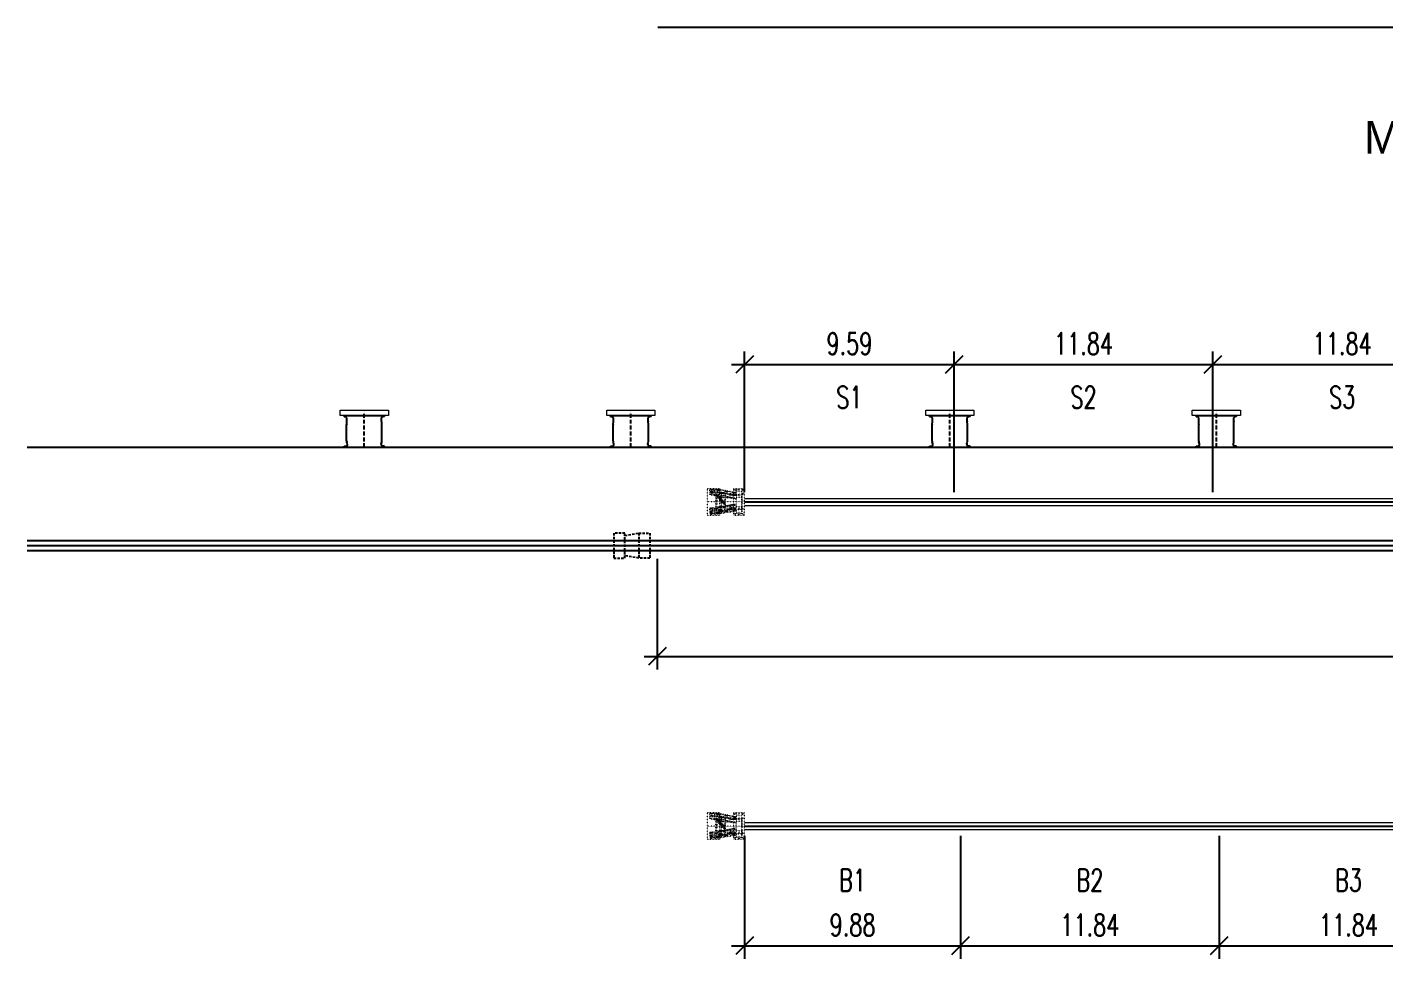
# Model space of a CAD drawing. Header units: millimetres. Extents: x 105795 to 260623, y -660711 to -234400.
# Drawn here: x 106702 to 168847, y -277036 to -234400 of the extents above; entities that cross this region are included whole.
import ezdxf
from ezdxf.enums import TextEntityAlignment as Align

# ---------------------------------------------------------------- set-up
doc = ezdxf.new("R2010")
doc.units = ezdxf.units.MM
doc.header["$LTSCALE"] = 150
doc.header["$MEASUREMENT"] = 0
for name, pattern in [('ACAD_ISO10W100', [18, 12, -3, 0, -3]), ('CENTER2', [1.125, 0.75, -0.125, 0.125, -0.125]), ('DOT', [0.25, 0, -0.25]), ('HIDDEN', [0.375, 0.25, -0.125])]:
    doc.linetypes.add(name, pattern=pattern)
doc.layers.get('Defpoints').update_dxf_attribs({"color": 255})
for name, color, linetype in [('BAO', 7, 'Continuous'), ('Gochanxe', 6, 'Continuous'), ('KHUAT', 8, 'HIDDEN'), ('PDF5_Geometry', 7, 'Continuous'), ('Ray A100 dc di doi', 1, 'Continuous'), ('Ray A100 hien huu', 6, 'Continuous'), ('Ray A120 hien huu', 6, 'Continuous'), ('T-Dim', 8, 'Continuous'), ('TEXT', 4, 'Continuous'), ('TRUC', 1, 'CENTER2')]:
    doc.layers.add(name, color=color, linetype=linetype)
doc.styles.add('dim', font='romans.shx', dxfattribs={"width": 0.7})
doc.styles.add('Tieu de', font='VHAVAN.TTF')
doc.dimstyles.new('Copy(6) of 300', dxfattribs={"dimscale": 5000, "dimtxt": 0.2, "dimasz": 0.16, "dimexe": 0.12, "dimexo": 0.12, "dimgap": 0.09, "dimtad": 1, "dimdec": 0, "dimlfac": 0.001, "dimdsep": 46, "dimtxsty": 'dim', "dimblk": 'OBLIQUE', "dimcen": 0.16, "dimdle": 0.12, "dimclrd": 2, "dimclre": 7, "dimclrt": 4, "dimadec": 0, "dimazin": 0, "dimtfac": 1, "dimtdec": 0, "dimtix": 1, "dimtmove": 0, "dimatfit": 3, "dimfxl": 1, "dimtolj": 1, "dimtzin": 0, "dimarcsym": 0})

# ---------------------------------------------------------------- blocks, each defined once
blk = doc.blocks.new('DEM1450')
at = {"layer": 'BAO', "color": 250}
for p, q in [((-1450904, 656425), (-1450904, 656467)), ((-1450904, 656467), (-1449054, 656467)), ((-1450904, 656425), (-1450846, 656425)), ((-1450774, 656367), (-1450846, 656425)), ((-1450774, 656188), (-1450774, 656367)), ((-1449184, 656367), (-1449112, 656425)), ((-1449184, 656188), (-1449184, 656367)), ((-1449054, 656425), (-1449112, 656425)), ((-1449054, 656425), (-1449054, 656467)), ((-1450786, 655290), (-1450786, 656058)), ((-1450785, 656072), (-1450775, 656174)), ((-1449173, 656072), (-1449183, 656174)), ((-1449172, 655290), (-1449172, 656058)), ((-1450904, 655059), (-1450809, 655059)), ((-1450904, 655017), (-1450904, 655059)), ((-1450904, 655017), (-1449054, 655017)), ((-1450751, 655117), (-1450809, 655059)), ((-1450757, 655173), (-1450780, 655249)), ((-1450751, 655117), (-1450751, 655132)), ((-1449207, 655117), (-1449207, 655132)), ((-1449207, 655117), (-1449207, 655132)), ((-1449207, 655117), (-1449149, 655059)), ((-1449201, 655173), (-1449178, 655249)), ((-1449054, 655059), (-1449149, 655059)), ((-1449054, 655017), (-1449054, 655059))]:
    blk.add_line(p, q, dxfattribs=at)
for centre, start, end in [((-1450641, 656058), 174.09386, 180), ((-1450919, 656188), 354.09386, 0), ((-1449039, 656188), 180, 185.90614), ((-1449317, 656058), 0, 5.90614), ((-1450641, 655290), 180, 196.78983), ((-1450896, 655132), 0, 16.78983), ((-1449062, 655132), 163.21017, 180), ((-1449317, 655290), 343.21017, 0)]:
    blk.add_arc(centre, 145, start, end, dxfattribs=at)
at = {"layer": 'KHUAT', "color": 250, "linetype": 'ACAD_ISO10W100', "ltscale": 0.1}
blk.add_line((-1449979, 655017), (-1449979, 656639), dxfattribs=at)
blk = doc.blocks.new('gfdssgsgsg')
at = {"color": 250, "linetype": 'HIDDEN', "ltscale": 3}
for points in [[(0, 571), (0, -571), (508, -571), (508, 571), (0, 571)], [(508, 463), (1144, 571), (1652, 571), (1652, -571), (1144, -571), (508, -463)], [(1144, 571), (1144, -571)]]:
    blk.add_lwpolyline(points, dxfattribs=at)
blk = doc.blocks.new('mnvmmnbmnbvmvnb')
at = {"layer": 'PDF5_Geometry', "color": 250, "linetype": 'DOT', "lineweight": 5, "ltscale": 0.01}
for p, q in [((572, 571), (0, 571)), ((0, 571), (0, -634)), ((127, 444), (127, 571)), ((127, 571), (127, 317)), ((1334, 380), (127, 571)), ((127, 571), (1334, 380)), ((127, 507), (191, 507)), ((254, 444), (127, 444)), ((254, 444), (127, 444)), ((1334, 254), (127, 444)), ((127, 444), (1334, 254)), ((127, 317), (127, 380)), ((191, 317), (127, 317)), ((381, 254), (127, 317)), ((127, 317), (381, 254)), ((191, 507), (191, 571)), ((191, 571), (191, 507)), ((191, 507), (191, 507)), ((191, 507), (191, 507)), ((191, 380), (191, 317)), ((191, 317), (191, 317)), ((318, 571), (254, 571)), ((254, 571), (254, 507)), ((254, 507), (254, 444)), ((254, 444), (254, 380)), ((445, 444), (254, 444)), ((445, 444), (254, 444)), ((254, 380), (254, 317)), ((254, 317), (318, 317)), ((318, 507), (318, 571)), ((318, 444), (318, 507)), ((318, 507), (445, 507)), ((318, 317), (318, 444)), ((318, 317), (445, 317)), ((381, 507), (381, 571)), ((381, 571), (381, 507)), ((381, 571), (381, 507)), ((381, 507), (381, 507)), ((381, 507), (381, 507)), ((381, 380), (381, 317)), ((381, 317), (381, 317)), ((381, 317), (381, -380)), ((445, 317), (381, 317)), ((445, 254), (381, 254)), ((381, 254), (445, 254)), ((445, 507), (445, 571)), ((445, 571), (445, 317)), ((445, 571), (1334, 380)), ((1334, 380), (445, 571)), ((445, 507), (445, 444)), ((1334, 254), (445, 444)), ((445, 444), (1334, 317)), ((445, 317), (445, 380)), ((445, 317), (445, 254)), ((826, -63), (445, 317)), ((445, 317), (826, -63)), ((826, -63), (445, 317)), ((445, 317), (826, -63)), ((445, 317), (1334, 127)), ((1334, 127), (445, 317)), ((445, -380), (445, 317)), ((445, 317), (445, -380)), ((445, 254), (445, 190)), ((826, -127), (445, 254)), ((445, 254), (826, -127)), ((826, -127), (445, 254)), ((445, 254), (826, -127)), ((445, 254), (445, 254)), ((635, 190), (445, 254)), ((445, 254), (635, 190)), ((445, 190), (445, 127)), ((826, -190), (445, 190)), ((445, 190), (826, -190)), ((826, -190), (445, 190)), ((445, 190), (826, -190)), ((445, 190), (445, 190)), ((445, 127), (445, 63)), ((445, 127), (445, 127)), ((445, 127), (445, 127)), ((445, 127), (445, 127)), ((445, 127), (445, 127)), ((445, 127), (445, 127)), ((445, 63), (445, 0)), ((445, 63), (445, 63)), ((445, 63), (445, 63)), ((445, 63), (445, 63)), ((445, 63), (445, 63)), ((445, 63), (445, 63)), ((445, 0), (445, -63)), ((445, 0), (445, 0)), ((445, 0), (445, 0)), ((445, 0), (445, 0)), ((445, 0), (445, 0)), ((445, 0), (445, 0)), ((572, 507), (572, 571)), ((572, 254), (572, 507)), ((572, -254), (572, 254)), ((635, 254), (635, 317)), ((635, 317), (635, -317)), ((635, -317), (635, 317)), ((635, 317), (635, -317)), ((635, 317), (635, 317)), ((635, 317), (635, 317)), ((635, 190), (635, 254)), ((635, 254), (635, 254)), ((635, 254), (635, 254)), ((635, 254), (635, 254)), ((635, 254), (635, 254)), ((635, 254), (635, 254)), ((635, 127), (635, 190)), ((635, 190), (635, 190)), ((635, 190), (635, 190)), ((635, 190), (635, 190)), ((635, 190), (635, 190)), ((635, 190), (635, 190)), ((1334, 127), (635, 190)), ((635, 190), (1334, 127)), ((635, 190), (635, 190)), ((635, 127), (635, 127)), ((635, 63), (635, 63)), ((635, 63), (635, 63)), ((635, 0), (635, 0)), ((635, 0), (635, 0)), ((826, 190), (826, 317)), ((826, 317), (826, 190)), ((826, 317), (826, 190)), ((826, 190), (826, -254)), ((826, 127), (826, 190)), ((826, 190), (826, -254)), ((826, -254), (826, 190)), ((826, 63), (826, 127)), ((826, 127), (826, 127)), ((826, 0), (826, 63)), ((826, 63), (826, 63)), ((826, 63), (826, 63)), ((826, 63), (826, 63)), ((826, 63), (826, 63)), ((826, 63), (826, 63)), ((826, -63), (826, 0)), ((826, 0), (826, 0)), ((826, 0), (826, 0)), ((826, 0), (826, 0)), ((826, 0), (826, 0)), ((826, 0), (826, 0)), ((1715, 571), (1207, 571)), ((1207, 571), (1207, -634)), ((1271, 507), (1207, 507)), ((1207, 317), (1271, 317)), ((1271, 571), (1271, 507)), ((1271, 507), (1271, 571)), ((1271, 571), (1271, 507)), ((1271, 507), (1271, 507)), ((1271, 317), (1271, 380)), ((1271, 317), (1271, 317)), ((1334, 444), (1334, 571)), ((1334, 571), (1334, 317)), ((1525, 444), (1334, 444)), ((1334, 317), (1334, 444)), ((1334, 254), (1334, 317)), ((1334, 317), (1334, 63)), ((1334, -380), (1334, 317)), ((1334, 317), (1588, 317)), ((1525, 254), (1334, 254)), ((1334, 63), (1334, 190)), ((1334, 190), (1525, 190)), ((1398, 507), (1461, 571)), ((1461, 507), (1398, 507)), ((1461, 507), (1398, 507)), ((1461, 317), (1398, 317)), ((1398, 317), (1461, 317)), ((1398, 317), (1461, 317)), ((1461, 571), (1461, 507)), ((1461, 571), (1461, 507)), ((1461, 507), (1461, 507)), ((1461, 317), (1461, 380)), ((1588, 507), (1652, 571)), ((1588, 317), (1588, 571)), ((1588, 571), (1588, 444)), ((1652, 507), (1588, 507)), ((1652, 507), (1588, 507)), ((1588, 444), (1588, 317)), ((1588, 444), (1588, -507)), ((1588, 444), (1588, 444)), ((1588, 317), (1588, 380)), ((1588, 380), (1588, 317)), ((1588, 380), (1588, 380)), ((1588, 380), (1588, 380)), ((1588, 254), (1588, 317)), ((1588, 317), (1588, 254)), ((1652, 317), (1588, 317)), ((1588, 317), (1652, 317)), ((1652, 317), (1588, 317)), ((1588, 63), (1588, 317)), ((1588, 317), (1588, 254)), ((1588, 317), (1588, -380)), ((1588, 190), (1588, 254)), ((1588, 254), (1588, 190)), ((1588, 127), (1588, 190)), ((1588, 190), (1588, 127)), ((1588, 190), (1588, 63)), ((1588, 63), (1588, 127)), ((1588, 127), (1588, 63)), ((1588, 0), (1588, 63)), ((1588, 63), (1588, 0)), ((1588, -63), (1588, 0)), ((1588, 0), (1588, -63)), ((1652, 571), (1652, 507)), ((1652, 571), (1652, 507)), ((1652, 507), (1652, 507)), ((1652, 380), (1652, 317)), ((1715, -634), (1715, 571)), ((1715, -32), (0, -32)), ((127, -317), (1334, -127)), ((127, -444), (1334, -254)), ((381, -317), (127, -317)), ((127, -444), (127, -317)), ((127, -317), (127, -571)), ((127, -507), (1334, -317)), ((191, -380), (127, -380)), ((1334, -380), (127, -571)), ((127, -571), (1334, -380)), ((254, -444), (127, -444)), ((254, -507), (127, -507)), ((127, -507), (127, -571)), ((127, -571), (191, -571)), ((191, -380), (191, -317)), ((191, -317), (191, -380)), ((191, -317), (191, -380)), ((191, -507), (191, -634)), ((191, -571), (191, -571)), ((191, -571), (191, -571)), ((191, -571), (191, -571)), ((254, -444), (254, -317)), ((254, -317), (318, -317)), ((445, -444), (254, -444)), ((254, -571), (254, -507)), ((445, -507), (254, -507)), ((318, -571), (254, -571)), ((318, -317), (318, -444)), ((445, -380), (318, -380)), ((318, -507), (318, -571)), ((318, -571), (445, -571)), ((381, -380), (381, -317)), ((381, -317), (381, -380)), ((381, -380), (381, -317)), ((445, -317), (381, -317)), ((445, -380), (381, -380)), ((381, -507), (381, -634)), ((381, -571), (381, -571)), ((381, -571), (381, -571)), ((381, -571), (381, -571)), ((445, -63), (445, -127)), ((445, -63), (445, -63)), ((445, -63), (445, -63)), ((445, -63), (445, -63)), ((445, -63), (445, -63)), ((445, -63), (445, -63)), ((445, -127), (445, -190)), ((445, -127), (445, -127)), ((445, -127), (445, -127)), ((445, -127), (445, -127)), ((445, -127), (445, -127)), ((445, -127), (445, -127)), ((445, -190), (445, -254)), ((1334, -190), (445, -317)), ((445, -317), (1334, -190)), ((635, -254), (445, -317)), ((445, -254), (445, -317)), ((445, -317), (445, -380)), ((445, -571), (445, -317)), ((445, -317), (445, -444)), ((445, -507), (1334, -317)), ((1334, -317), (445, -444)), ((445, -571), (1334, -444)), ((1334, -444), (445, -571)), ((445, -571), (445, -507)), ((445, -571), (445, -571)), ((572, -571), (572, -254)), ((572, -634), (572, -571)), ((635, -63), (635, -63)), ((635, -63), (635, -63)), ((635, -63), (635, -63)), ((635, -63), (635, -63)), ((635, -63), (635, -63)), ((635, -63), (635, -63)), ((1334, -127), (635, -254)), ((635, -127), (635, -127)), ((635, -127), (635, -127)), ((635, -127), (635, -127)), ((635, -127), (635, -127)), ((635, -127), (635, -127)), ((635, -127), (635, -127)), ((635, -190), (635, -190)), ((635, -190), (635, -190)), ((635, -190), (635, -190)), ((635, -190), (635, -190)), ((635, -190), (635, -190)), ((635, -190), (635, -190)), ((635, -254), (635, -254)), ((635, -254), (635, -254)), ((635, -254), (635, -254)), ((635, -254), (635, -254)), ((635, -254), (635, -254)), ((635, -254), (635, -254)), ((635, -254), (635, -254)), ((635, -317), (635, -317)), ((635, -317), (635, -317)), ((635, -317), (635, -317)), ((635, -317), (635, -317)), ((635, -317), (635, -317)), ((635, -317), (635, -317)), ((635, -317), (635, -317)), ((826, -127), (826, -63)), ((826, -63), (826, -63)), ((826, -190), (826, -127)), ((826, -127), (826, -127)), ((826, -254), (826, -190)), ((826, -190), (826, -190)), ((826, -254), (826, -317)), ((826, -317), (826, -254)), ((826, -254), (826, -317)), ((826, -317), (826, -317)), ((1271, -380), (1207, -380)), ((1207, -571), (1271, -571)), ((1271, -380), (1271, -317)), ((1271, -317), (1271, -380)), ((1271, -317), (1271, -380)), ((1271, -507), (1271, -634)), ((1398, -571), (1271, -571)), ((1334, -380), (1334, -127)), ((1334, -127), (1334, -254)), ((1334, -254), (1334, -380)), ((1334, -254), (1525, -254)), ((1525, -254), (1334, -254)), ((1334, -571), (1334, -380)), ((1334, -380), (1334, -507)), ((1588, -380), (1334, -380)), ((1525, -507), (1334, -507)), ((1334, -507), (1334, -571)), ((1461, -317), (1398, -380)), ((1398, -380), (1461, -380)), ((1461, -380), (1398, -380)), ((1588, -571), (1398, -571)), ((1398, -571), (1461, -571)), ((1461, -380), (1461, -317)), ((1461, -317), (1461, -380)), ((1461, -507), (1461, -634)), ((1588, -127), (1588, -63)), ((1588, -63), (1588, -127)), ((1588, -190), (1588, -127)), ((1588, -127), (1588, -190)), ((1588, -254), (1588, -127)), ((1588, -127), (1588, -380)), ((1588, -254), (1588, -190)), ((1588, -190), (1588, -254)), ((1588, -317), (1588, -254)), ((1588, -254), (1588, -317)), ((1588, -380), (1588, -254)), ((1652, -317), (1588, -380)), ((1588, -380), (1588, -317)), ((1588, -317), (1588, -380)), ((1588, -380), (1652, -380)), ((1588, -444), (1588, -380)), ((1588, -380), (1652, -380)), ((1588, -507), (1588, -380)), ((1588, -380), (1588, -571)), ((1588, -444), (1588, -444)), ((1588, -571), (1588, -507)), ((1588, -507), (1588, -507)), ((1652, -571), (1588, -571)), ((1588, -571), (1652, -571)), ((1652, -380), (1652, -317)), ((1652, -380), (1652, -317)), ((1652, -507), (1652, -634)), ((0, -634), (572, -634)), ((1207, -634), (1715, -634))]:
    blk.add_line(p, q, dxfattribs=at)
blk = doc.blocks.new('_Oblique')
at = {"color": 0, "linetype": 'ByBlock', "lineweight": -2}
blk.add_line((-0.5, -0.5), (0.5, 0.5), dxfattribs=at)
blk = doc.blocks.new('*D521')
at = {"layer": 'Defpoints', "color": 0, "transparency": 16777216}
for p in [(135544, -258125), (247264, -258125), (247264, -263194)]:
    blk.add_point(p, dxfattribs=at)
at = {"layer": 'T-Dim', "color": 7, "lineweight": -2, "transparency": 16777216}
for p, q in [((135544, -258725), (135544, -263794)), ((247264, -258725), (247264, -263794))]:
    blk.add_line(p, q, dxfattribs=at)
at = {"layer": 'T-Dim', "color": 2, "lineweight": -2, "transparency": 16777216}
blk.add_line((134944, -263194), (247864, -263194), dxfattribs=at)
at = {"layer": 'T-Dim', "color": 2, "lineweight": -2, "transparency": 16777216, "xscale": 800, "yscale": 800, "zscale": 800, "rotation": 180}
blk.add_blockref('_Oblique', (135544, -263194), dxfattribs=at)
at = {"layer": 'T-Dim', "color": 2, "lineweight": -2, "transparency": 16777216, "xscale": 800, "yscale": 800, "zscale": 800}
blk.add_blockref('_Oblique', (247264, -263194), dxfattribs=at)
at = {"layer": 'T-Dim', "color": 4, "transparency": 16777216, "insert": (191404, -261982), "char_height": 1000, "attachment_point": 5, "style": 'dim'}
blk.add_mtext('\\A1;PV l¾p ®Æt ray A100 (sau khi di dêi):112m', dxfattribs=at)
blk = doc.blocks.new('*D523')
at = {"layer": 'Defpoints', "color": 0, "transparency": 16777216}
for p in [(149134, -249837), (139544, -256287), (149134, -256287)]:
    blk.add_point(p, dxfattribs=at)
at = {"layer": 'T-Dim', "color": 7, "lineweight": -2, "transparency": 16777216}
for p, q in [((139544, -255687), (139544, -249237)), ((149134, -255687), (149134, -249237))]:
    blk.add_line(p, q, dxfattribs=at)
at = {"layer": 'T-Dim', "color": 2, "lineweight": -2, "transparency": 16777216}
blk.add_line((138944, -249837), (149734, -249837), dxfattribs=at)
at = {"layer": 'T-Dim', "color": 2, "lineweight": -2, "transparency": 16777216, "xscale": 800, "yscale": 800, "zscale": 800, "rotation": 180}
blk.add_blockref('_Oblique', (139544, -249837), dxfattribs=at)
at = {"layer": 'T-Dim', "color": 2, "lineweight": -2, "transparency": 16777216, "xscale": 800, "yscale": 800, "zscale": 800}
blk.add_blockref('_Oblique', (149134, -249837), dxfattribs=at)
at = {"layer": 'T-Dim', "color": 4, "transparency": 16777216, "insert": (144339, -248887), "char_height": 1000, "attachment_point": 5, "style": 'dim'}
blk.add_mtext('\\A1;9.59', dxfattribs=at)
blk = doc.blocks.new('*D524')
at = {"layer": 'Defpoints', "color": 0, "transparency": 16777216}
for p in [(160974, -249837), (149134, -256287), (160974, -256287)]:
    blk.add_point(p, dxfattribs=at)
at = {"layer": 'T-Dim', "color": 7, "lineweight": -2, "transparency": 16777216}
for p, q in [((149134, -255687), (149134, -249237)), ((160974, -255687), (160974, -249237))]:
    blk.add_line(p, q, dxfattribs=at)
at = {"layer": 'T-Dim', "color": 2, "lineweight": -2, "transparency": 16777216}
blk.add_line((148534, -249837), (161574, -249837), dxfattribs=at)
at = {"layer": 'T-Dim', "color": 2, "lineweight": -2, "transparency": 16777216, "xscale": 800, "yscale": 800, "zscale": 800, "rotation": 180}
blk.add_blockref('_Oblique', (149134, -249837), dxfattribs=at)
at = {"layer": 'T-Dim', "color": 2, "lineweight": -2, "transparency": 16777216, "xscale": 800, "yscale": 800, "zscale": 800}
blk.add_blockref('_Oblique', (160974, -249837), dxfattribs=at)
at = {"layer": 'T-Dim', "color": 4, "transparency": 16777216, "insert": (155054, -248887), "char_height": 1000, "attachment_point": 5, "style": 'dim'}
blk.add_mtext('\\A1;11.84', dxfattribs=at)
blk = doc.blocks.new('*D525')
at = {"layer": 'Defpoints', "color": 0, "transparency": 16777216}
for p in [(172814, -249837), (160974, -256287), (172814, -256287)]:
    blk.add_point(p, dxfattribs=at)
at = {"layer": 'T-Dim', "color": 7, "lineweight": -2, "transparency": 16777216}
for p, q in [((160974, -255687), (160974, -249237)), ((172814, -255687), (172814, -249237))]:
    blk.add_line(p, q, dxfattribs=at)
at = {"layer": 'T-Dim', "color": 2, "lineweight": -2, "transparency": 16777216}
blk.add_line((160374, -249837), (173414, -249837), dxfattribs=at)
at = {"layer": 'T-Dim', "color": 2, "lineweight": -2, "transparency": 16777216, "xscale": 800, "yscale": 800, "zscale": 800, "rotation": 180}
blk.add_blockref('_Oblique', (160974, -249837), dxfattribs=at)
at = {"layer": 'T-Dim', "color": 2, "lineweight": -2, "transparency": 16777216, "xscale": 800, "yscale": 800, "zscale": 800}
blk.add_blockref('_Oblique', (172814, -249837), dxfattribs=at)
at = {"layer": 'T-Dim', "color": 4, "transparency": 16777216, "insert": (166894, -248887), "char_height": 1000, "attachment_point": 5, "style": 'dim'}
blk.add_mtext('\\A1;11.84', dxfattribs=at)
blk = doc.blocks.new('*D532')
at = {"layer": 'Defpoints', "color": 0, "transparency": 16777216}
for p in [(139544, -270804), (149424, -270804), (149424, -276436)]:
    blk.add_point(p, dxfattribs=at)
at = {"layer": 'T-Dim', "color": 7, "lineweight": -2, "transparency": 16777216}
for p, q in [((139544, -271404), (139544, -277036)), ((149424, -271404), (149424, -277036))]:
    blk.add_line(p, q, dxfattribs=at)
at = {"layer": 'T-Dim', "color": 2, "lineweight": -2, "transparency": 16777216}
blk.add_line((138944, -276436), (150024, -276436), dxfattribs=at)
at = {"layer": 'T-Dim', "color": 2, "lineweight": -2, "transparency": 16777216, "xscale": 800, "yscale": 800, "zscale": 800, "rotation": 180}
blk.add_blockref('_Oblique', (139544, -276436), dxfattribs=at)
at = {"layer": 'T-Dim', "color": 2, "lineweight": -2, "transparency": 16777216, "xscale": 800, "yscale": 800, "zscale": 800}
blk.add_blockref('_Oblique', (149424, -276436), dxfattribs=at)
at = {"layer": 'T-Dim', "color": 4, "transparency": 16777216, "insert": (144484, -275486), "char_height": 1000, "attachment_point": 5, "style": 'dim'}
blk.add_mtext('\\A1;9.88', dxfattribs=at)
blk = doc.blocks.new('*D533')
at = {"layer": 'Defpoints', "color": 0, "transparency": 16777216}
for p in [(149424, -270804), (161264, -270804), (161264, -276436)]:
    blk.add_point(p, dxfattribs=at)
at = {"layer": 'T-Dim', "color": 7, "lineweight": -2, "transparency": 16777216}
for p, q in [((149424, -271404), (149424, -277036)), ((161264, -271404), (161264, -277036))]:
    blk.add_line(p, q, dxfattribs=at)
at = {"layer": 'T-Dim', "color": 2, "lineweight": -2, "transparency": 16777216}
blk.add_line((148824, -276436), (161864, -276436), dxfattribs=at)
at = {"layer": 'T-Dim', "color": 2, "lineweight": -2, "transparency": 16777216, "xscale": 800, "yscale": 800, "zscale": 800, "rotation": 180}
blk.add_blockref('_Oblique', (149424, -276436), dxfattribs=at)
at = {"layer": 'T-Dim', "color": 2, "lineweight": -2, "transparency": 16777216, "xscale": 800, "yscale": 800, "zscale": 800}
blk.add_blockref('_Oblique', (161264, -276436), dxfattribs=at)
at = {"layer": 'T-Dim', "color": 4, "transparency": 16777216, "insert": (155344, -275486), "char_height": 1000, "attachment_point": 5, "style": 'dim'}
blk.add_mtext('\\A1;11.84', dxfattribs=at)
blk = doc.blocks.new('*D534')
at = {"layer": 'Defpoints', "color": 0, "transparency": 16777216}
for p in [(161264, -270804), (173104, -270804), (173104, -276436)]:
    blk.add_point(p, dxfattribs=at)
at = {"layer": 'T-Dim', "color": 7, "lineweight": -2, "transparency": 16777216}
for p, q in [((161264, -271404), (161264, -277036)), ((173104, -271404), (173104, -277036))]:
    blk.add_line(p, q, dxfattribs=at)
at = {"layer": 'T-Dim', "color": 2, "lineweight": -2, "transparency": 16777216}
blk.add_line((160664, -276436), (173704, -276436), dxfattribs=at)
at = {"layer": 'T-Dim', "color": 2, "lineweight": -2, "transparency": 16777216, "xscale": 800, "yscale": 800, "zscale": 800, "rotation": 180}
blk.add_blockref('_Oblique', (161264, -276436), dxfattribs=at)
at = {"layer": 'T-Dim', "color": 2, "lineweight": -2, "transparency": 16777216, "xscale": 800, "yscale": 800, "zscale": 800}
blk.add_blockref('_Oblique', (173104, -276436), dxfattribs=at)
at = {"layer": 'T-Dim', "color": 4, "transparency": 16777216, "insert": (167184, -275486), "char_height": 1000, "attachment_point": 5, "style": 'dim'}
blk.add_mtext('\\A1;11.84', dxfattribs=at)

msp = doc.modelspace()

# ---------------------------------------------------------------- linework, layer by layer
at = {"color": 3}
for p, q in [((106702.398, -253624.54), (135524.457, -253624.54)), ((135544.457, -253624.54), (161104.507, -253624.54)), ((161124.507, -253624.54), (235524.457, -253624.54))]:
    msp.add_line(p, q, dxfattribs=at)
at = {"layer": 'BAO'}
for p, q in [((106702.398, -257894.54), (259675.321, -257894.54)), ((106702.398, -258354.54), (259675.321, -258354.54))]:
    msp.add_line(p, q, dxfattribs=at)
at = {"layer": 'BAO', "color": 250, "lineweight": 15, "ltscale": 400}
for points in [[(121034.457, -251924.54), (123234.457, -251924.54), (123234.457, -252174.54), (121034.457, -252174.54)], [(133234.457, -251924.54), (135434.457, -251924.54), (135434.457, -252174.54), (133234.457, -252174.54)], [(147834.457, -251924.54), (150034.457, -251924.54), (150034.457, -252174.54), (147834.457, -252174.54)], [(160034.457, -251924.54), (162234.457, -251924.54), (162234.457, -252174.54), (160034.457, -252174.54)]]:
    msp.add_lwpolyline(points, close=True, dxfattribs=at)
at = {"layer": 'PDF5_Geometry', "lineweight": 5}
for p, q in [((139544.457, -255970.027), (259675.321, -255970.027)), ((139544.457, -256286.984), (259675.321, -256286.984)), ((139544.457, -270803.645), (259675.321, -270803.645)), ((139544.457, -271120.603), (259675.321, -271120.603))]:
    msp.add_line(p, q, dxfattribs=at)
at = {"layer": 'Ray A100 dc di doi'}
msp.add_lwpolyline([(135544.457, -258124.54), (247264.457, -258124.54)], dxfattribs=at)
at = {"layer": 'Ray A100 hien huu', "color": 6}
for points in [[(135564.457, -234400.275), (239844.457, -234400.275)], [(139544.457, -256128.506), (243824.457, -256128.506)], [(139544.457, -270962.124), (244124.457, -270962.124)]]:
    msp.add_lwpolyline(points, dxfattribs=at)
at = {"layer": 'Ray A120 hien huu', "color": 8}
msp.add_lwpolyline([(106702.398, -258124.54), (135544.457, -258124.54)], dxfattribs=at)

# ---------------------------------------------------------------- block references
at = {"layer": 'Gochanxe', "color": 4}
for name, p in [('mnvmmnbmnbvmvnb', (137829.082, -256096.81)), ('gfdssgsgsg', (133554.952, -258124.54)), ('mnvmmnbmnbvmvnb', (137829.082, -270930.428))]:
    msp.add_blockref(name, p, dxfattribs=at)
at = {"layer": 'TRUC', "linetype": 'ByBlock'}
for p in [(1572113.035, -908641.534), (1584313.035, -908641.534), (1598913.035, -908641.534), (1611113.035, -908641.534)]:
    msp.add_blockref('DEM1450', p, dxfattribs=at)

# ---------------------------------------------------------------- texts
at = {"color": 3, "extrusion": (0, 0, -1), "style": 'dim', "text_generation_flag": 2, "width": 0.7}
for s, p in [('S1', (-144339.457, -251336.569)), ('S2', (-155054.457, -251336.569)), ('S3', (-166894.457, -251336.569)), ('B1', (-144484.457, -273436.228)), ('B2', (-155344.457, -273436.228)), ('B3', (-167184.457, -273436.228))]:
    msp.add_text(s, height=1000, dxfattribs=at).set_placement(p, align=Align.MIDDLE_CENTER)
at = {"layer": 'TEXT', "style": 'Tieu de'}
msp.add_text('MÆT B»NG ph¹m vi di dêi ray', height=1500, dxfattribs=at).set_placement((183294.776, -240190.996), align=Align.CENTER)

# ---------------------------------------------------------------- dimensions: what is measured, and where the dimension line sits
at = {"layer": 'T-Dim', "color": 4}
for base, p1, p2, override, picture, middle in [((149134.457, -249836.569), (139544.457, -256286.984), (149134.457, -256286.984), {"dimdec": 2}, '*D523', (144339.457, -248886.569)), ((160974.457, -249836.569), (149134.457, -256286.984), (160974.457, -256286.984), {"dimdec": 2, "dimtmove": 1}, '*D524', (155054.457, -248886.569)), ((172814.457, -249836.569), (160974.457, -256286.984), (172814.457, -256286.984), {"dimdec": 2, "dimtmove": 1}, '*D525', (166894.457, -248886.569)), ((149424.457, -276436.228), (139544.457, -270803.645), (149424.457, -270803.645), {"dimdec": 2}, '*D532', (144484.457, -275486.228)), ((161264.457, -276436.228), (149424.457, -270803.645), (161264.457, -270803.645), {"dimdec": 2, "dimtmove": 1}, '*D533', (155344.457, -275486.228)), ((173104.457, -276436.228), (161264.457, -270803.645), (173104.457, -270803.645), {"dimdec": 2, "dimtmove": 1}, '*D534', (167184.457, -275486.228))]:
    dim = msp.add_linear_dim(base=base, p1=p1, p2=p2, dimstyle='Copy(6) of 300', override=override, dxfattribs=at)
    dim.commit()
    dim.dimension.update_dxf_attribs({"geometry": picture, "text_midpoint": middle})
dim = msp.add_linear_dim(base=(247264.457, -263194.361), p1=(135544.457, -258124.54), p2=(247264.457, -258124.54), text='PV l¾p ®Æt ray A100 (sau khi di dêi):<>m', dimstyle='Copy(6) of 300', dxfattribs=at)
dim.commit()
dim.dimension.update_dxf_attribs({"geometry": '*D521', "text_midpoint": (191404.457, -261982.456)})

doc.saveas('drawing.dxf')
